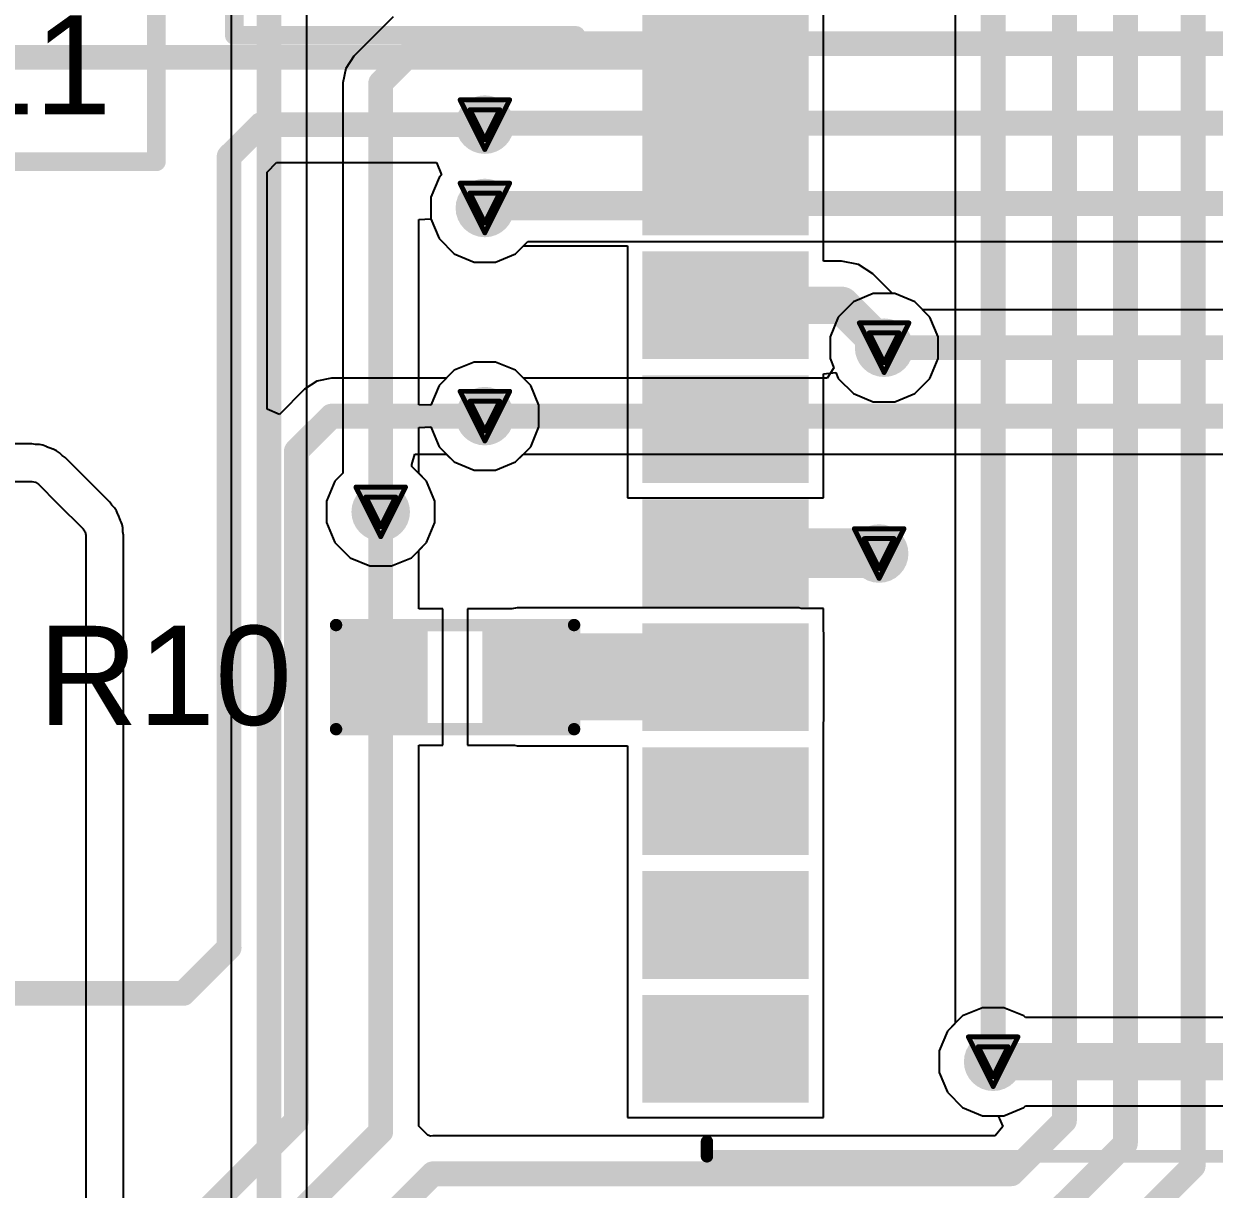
# Model space of a CAD drawing. Header units: inches. Extents: x -1 to 208, y -10 to 150.
# Drawn here: x 24.06 to 36.25, y 49.77 to 61.71 of the extents above; entities that cross this region are included whole.
import ezdxf

# ---------------------------------------------------------------- set-up
doc = ezdxf.new("R2010")
doc.units = ezdxf.units.IN
for name, color, linetype in [('Bottom Layer', 5, 'Continuous'), ('Drill Drawing', 1, 'Continuous'), ('Top Layer', 1, 'Continuous'), ('Top Overlay', 2, 'Continuous'), ('Top Paste', 8, 'Continuous'), ('Top Solder', 216, 'Continuous'), ('Via Holes', 16, 'Continuous')]:
    doc.layers.add(name, color=color, linetype=linetype)
doc.styles.add('Arial', font='', dxfattribs={"height": 0.2})
doc.styles.get('Arial').set_extended_font_data('Arial')

# ---------------------------------------------------------------- blocks, each defined once
blk = doc.blocks.new('ESP32_WROVER_E_N16R8_12')
at = {"layer": 'Top Layer'}
for points in [[(-9.5, -0.82), (-8, -0.82), (-8, -1.72), (-9.5, -1.72)], [(-9.5, -2.09), (-8, -2.09), (-8, -2.99), (-9.5, -2.99)], [(-9.5, -3.36), (-8, -3.36), (-8, -4.26), (-9.5, -4.26)], [(-9.5, -4.63), (-8, -4.63), (-8, -5.53), (-9.5, -5.53)], [(-9.5, -5.9), (-8, -5.9), (-8, -6.8), (-9.5, -6.8)], [(-9.5, -7.17), (-8, -7.17), (-8, -8.07), (-9.5, -8.07)], [(-9.5, -8.44), (-8, -8.44), (-8, -9.34), (-9.5, -9.34)], [(-9.5, -9.71), (-8, -9.71), (-8, -10.61), (-9.5, -10.61)], [(-9.5, -10.98), (-8, -10.98), (-8, -11.88), (-9.5, -11.88)]]:
    blk.add_hatch(color=1, dxfattribs=at).paths.add_polyline_path(points)
at = {"layer": 'Top Paste'}
for points in [[(-9.5, -0.82), (-8, -0.82), (-8, -1.72), (-9.5, -1.72)], [(-9.5, -2.09), (-8, -2.09), (-8, -2.99), (-9.5, -2.99)], [(-9.5, -3.36), (-8, -3.36), (-8, -4.26), (-9.5, -4.26)], [(-9.5, -4.63), (-8, -4.63), (-8, -5.53), (-9.5, -5.53)], [(-9.5, -5.9), (-8, -5.9), (-8, -6.8), (-9.5, -6.8)], [(-9.5, -7.17), (-8, -7.17), (-8, -8.07), (-9.5, -8.07)], [(-9.5, -8.44), (-8, -8.44), (-8, -9.34), (-9.5, -9.34)], [(-9.5, -9.71), (-8, -9.71), (-8, -10.61), (-9.5, -10.61)], [(-9.5, -10.98), (-8, -10.98), (-8, -11.88), (-9.5, -11.88)]]:
    blk.add_hatch(color=8, dxfattribs=at).paths.add_polyline_path(points)
at = {"layer": 'Top Solder'}
for points in [[(-9.602, -0.718), (-7.898, -0.718), (-7.898, -1.822), (-9.602, -1.822)], [(-9.602, -1.988), (-7.898, -1.988), (-7.898, -3.092), (-9.602, -3.092)], [(-9.602, -3.258), (-7.898, -3.258), (-7.898, -4.362), (-9.602, -4.362)], [(-9.602, -4.528), (-7.898, -4.528), (-7.898, -5.632), (-9.602, -5.632)], [(-9.602, -5.798), (-7.898, -5.798), (-7.898, -6.902), (-9.602, -6.902)], [(-9.602, -7.068), (-7.898, -7.068), (-7.898, -8.172), (-9.602, -8.172)], [(-9.602, -8.338), (-7.898, -8.338), (-7.898, -9.442), (-9.602, -9.442)], [(-9.602, -9.608), (-7.898, -9.608), (-7.898, -10.712), (-9.602, -10.712)], [(-9.602, -10.878), (-7.898, -10.878), (-7.898, -11.982), (-9.602, -11.982)]]:
    blk.add_hatch(color=216, dxfattribs=at).paths.add_polyline_path(points)
at = {"layer": 'Top Overlay', "const_width": 0.127}
for points in [[(-8.94, -12.53), (-8.94, -12.38)], [(-8.94, -12.53), (9.06, -12.53)]]:
    blk.add_lwpolyline(points, dxfattribs=at)
at = {"layer": 'Top Overlay', "const_width": 0.0635}
for points in [[(-8.972, -12.38, 1), (-8.908, -12.38, 1)], [(-8.972, -12.53, 1), (-8.908, -12.53, 1)], [(-8.972, -12.53, 1), (-8.908, -12.53, 1)]]:
    blk.add_lwpolyline(points, format="xyb", close=True, dxfattribs=at)
blk = doc.blocks.new('R___0603_68')
at = {"layer": 'Top Layer'}
for points in [[(-0.381, 0.4445), (-0.381, -0.4445), (-1.143, -0.4445), (-1.143, 0.4445)], [(1.143, 0.4445), (1.143, -0.4445), (0.381, -0.4445), (0.381, 0.4445)]]:
    blk.add_hatch(color=1, dxfattribs=at).paths.add_polyline_path(points)
at = {"layer": 'Top Paste'}
for points in [[(-0.381, 0.4445), (-0.381, -0.4445), (-1.143, -0.4445), (-1.143, 0.4445)], [(1.143, 0.4445), (1.143, -0.4445), (0.381, -0.4445), (0.381, 0.4445)]]:
    blk.add_hatch(color=8, dxfattribs=at).paths.add_polyline_path(points)
at = {"layer": 'Top Solder'}
for points in [[(-0.2794, 0.5461), (-0.2794, -0.5461), (-1.2446, -0.5461), (-1.2446, 0.5461)], [(1.2446, 0.5461), (1.2446, -0.5461), (0.2794, -0.5461), (0.2794, 0.5461)]]:
    blk.add_hatch(color=216, dxfattribs=at).paths.add_polyline_path(points)
at = {"layer": 'Top Overlay', "const_width": 0.127}
for points in [[(-1.2192, 0.5334), (-1.2192, -0.5334)], [(1.2192, 0.5334), (-1.2192, 0.5334)], [(1.2192, 0.5334), (1.2192, -0.5334)], [(1.2192, -0.5334), (-1.2192, -0.5334)]]:
    blk.add_lwpolyline(points, dxfattribs=at)
at = {"layer": 'Top Overlay', "const_width": 0.0635}
for points in [[(-1.25095, 0.5334, 1), (-1.18745, 0.5334, 1)], [(-1.25095, 0.5334, 1), (-1.18745, 0.5334, 1)], [(1.18745, 0.5334, 1), (1.25095, 0.5334, 1)], [(1.18745, 0.5334, 1), (1.25095, 0.5334, 1)], [(-1.25095, -0.5334, 1), (-1.18745, -0.5334, 1)], [(-1.25095, -0.5334, 1), (-1.18745, -0.5334, 1)], [(1.18745, -0.5334, 1), (1.25095, -0.5334, 1)], [(1.18745, -0.5334, 1), (1.25095, -0.5334, 1)]]:
    blk.add_lwpolyline(points, format="xyb", close=True, dxfattribs=at)

msp = doc.modelspace()

# ---------------------------------------------------------------- hatches: boundary and pattern name
at = {"layer": 'Bottom Layer'}
h = msp.add_hatch(color=5, dxfattribs=at)
edge = h.paths.add_edge_path()
edge.add_arc((28.778, 60.681), 0.3, 0, 360)
h = msp.add_hatch(color=5, dxfattribs=at)
edge = h.paths.add_edge_path()
edge.add_arc((28.778, 59.827), 0.3, 0, 360)
h = msp.add_hatch(color=5, dxfattribs=at)
edge = h.paths.add_edge_path()
edge.add_arc((32.868, 58.395), 0.3, 0, 360)
h = msp.add_hatch(color=5, dxfattribs=at)
edge = h.paths.add_edge_path()
edge.add_arc((28.778, 57.694), 0.3, 0, 360)
h = msp.add_hatch(color=5, dxfattribs=at)
edge = h.paths.add_edge_path()
edge.add_arc((27.711, 56.713), 0.3, 0, 360)
h = msp.add_hatch(color=5, dxfattribs=at)
edge = h.paths.add_edge_path()
edge.add_arc((32.817, 56.286), 0.3, 0, 360)
h = msp.add_hatch(color=5, dxfattribs=at)
edge = h.paths.add_edge_path()
edge.add_arc((33.985, 51.079), 0.3, 0, 360)
at = {"layer": 'Top Layer'}
h = msp.add_hatch(color=1, dxfattribs=at)
edge = h.paths.add_edge_path()
edge.add_arc((28.778, 60.681), 0.3, 0, 360)
h = msp.add_hatch(color=1, dxfattribs=at)
edge = h.paths.add_edge_path()
edge.add_arc((28.778, 59.827), 0.3, 0, 360)
h = msp.add_hatch(color=1, dxfattribs=at)
edge = h.paths.add_edge_path()
edge.add_arc((32.868, 58.395), 0.3, 0, 360)
h = msp.add_hatch(color=1, dxfattribs=at)
edge = h.paths.add_edge_path()
edge.add_arc((28.778, 57.694), 0.3, 0, 360)
h = msp.add_hatch(color=1, dxfattribs=at)
edge = h.paths.add_edge_path()
edge.add_arc((27.711, 56.713), 0.3, 0, 360)
h = msp.add_hatch(color=1, dxfattribs=at)
edge = h.paths.add_edge_path()
edge.add_arc((32.817, 56.286), 0.3, 0, 360)
msp.add_hatch(color=1, dxfattribs=at).paths.add_polyline_path([(29.108, 54.576), (31.993, 54.576), (31.993, 55.47), (29.108, 55.47)])
h = msp.add_hatch(color=1, dxfattribs=at)
edge = h.paths.add_edge_path()
edge.add_arc((33.985, 51.079), 0.3, 0, 360)
at = {"layer": 'Via Holes'}
h = msp.add_hatch(color=7, dxfattribs=at)
edge = h.paths.add_edge_path()
edge.add_arc((28.778, 60.681), 0.15, 0, 360)
h = msp.add_hatch(color=7, dxfattribs=at)
edge = h.paths.add_edge_path()
edge.add_arc((28.778, 59.827), 0.15, 0, 360)
h = msp.add_hatch(color=7, dxfattribs=at)
edge = h.paths.add_edge_path()
edge.add_arc((32.868, 58.395), 0.15, 0, 360)
h = msp.add_hatch(color=7, dxfattribs=at)
edge = h.paths.add_edge_path()
edge.add_arc((28.778, 57.694), 0.15, 0, 360)
h = msp.add_hatch(color=7, dxfattribs=at)
edge = h.paths.add_edge_path()
edge.add_arc((27.711, 56.713), 0.15, 0, 360)
h = msp.add_hatch(color=7, dxfattribs=at)
edge = h.paths.add_edge_path()
edge.add_arc((32.817, 56.286), 0.15, 0, 360)
h = msp.add_hatch(color=7, dxfattribs=at)
edge = h.paths.add_edge_path()
edge.add_arc((33.985, 51.079), 0.15, 0, 360)

# ---------------------------------------------------------------- linework, layer by layer
at = {"layer": 'Bottom Layer'}
for p, q in [((26.956, 42.074), (26.956, 67.598)), ((26.179, 67.437), (26.179, 42.074)), ((27.84, 61.786), (27.437, 61.383)), ((27.437, 61.383), (27.353, 61.257)), ((27.353, 61.257), (27.323, 61.108)), ((27.323, 61.108), (27.323, 57.108)), ((28.1, 59.71), (28.224, 59.716)), ((28.1, 57.811), (28.1, 59.71)), ((28.224, 59.716), (28.309, 59.513)), ((28.309, 59.513), (28.464, 59.357)), ((29.092, 59.357), (29.219, 59.484)), ((29.219, 59.484), (53.448, 59.484)), ((28.464, 59.357), (28.668, 59.273)), ((28.668, 59.273), (28.888, 59.273)), ((28.888, 59.273), (29.092, 59.357)), ((32.757, 58.949), (32.554, 58.864)), ((32.978, 58.949), (32.757, 58.949)), ((33.181, 58.864), (32.978, 58.949)), ((32.554, 58.864), (32.398, 58.708)), ((33.263, 58.783), (33.181, 58.864)), ((55.267, 58.783), (33.263, 58.783)), ((32.398, 58.708), (32.314, 58.505)), ((32.314, 58.505), (32.314, 58.284)), ((28.668, 58.248), (28.464, 58.164)), ((28.888, 58.248), (28.668, 58.248)), ((29.092, 58.164), (28.888, 58.248)), ((32.353, 58.188), (32.283, 58.083)), ((32.314, 58.284), (32.353, 58.188)), ((28.464, 58.164), (28.309, 58.008)), ((29.173, 58.083), (29.092, 58.164)), ((32.283, 58.083), (29.173, 58.083)), ((28.309, 58.008), (28.224, 57.805)), ((28.224, 57.805), (28.1, 57.811)), ((28.1, 57.578), (28.224, 57.584)), ((28.1, 57.108), (28.1, 57.578)), ((28.224, 57.584), (28.309, 57.381)), ((24.139, 57.411), (13.41, 57.411)), ((24.176, 57.404), (24.139, 57.411)), ((24.215, 57.404), (24.176, 57.404)), ((24.25, 57.397), (24.215, 57.404)), ((24.285, 57.382), (24.25, 57.397)), ((24.287, 57.382), (24.285, 57.382)), ((24.289, 57.381), (24.287, 57.382)), ((24.351, 57.355), (24.289, 57.381)), ((24.353, 57.355), (24.351, 57.355)), ((24.355, 57.354), (24.353, 57.355)), ((24.39, 57.339), (24.355, 57.354)), ((24.42, 57.319), (24.39, 57.339)), ((24.447, 57.292), (24.42, 57.319)), ((28.309, 57.381), (28.464, 57.225)), ((24.479, 57.271), (24.447, 57.292)), ((24.936, 56.813), (24.479, 57.271)), ((28.464, 57.225), (28.668, 57.14)), ((28.888, 57.14), (29.092, 57.225)), ((29.092, 57.225), (29.173, 57.306)), ((29.173, 57.306), (51.172, 57.306)), ((27.323, 57.108), (27.242, 57.027)), ((28.181, 57.027), (28.1, 57.108)), ((28.668, 57.14), (28.888, 57.14)), ((12.964, 57.023), (24.139, 57.023)), ((24.139, 57.023), (24.174, 57.016)), ((24.174, 57.016), (24.204, 56.996)), ((24.204, 56.996), (24.4, 56.8)), ((27.242, 57.027), (27.157, 56.823)), ((28.265, 56.823), (28.181, 57.027)), ((24.4, 56.8), (24.662, 56.538)), ((24.958, 56.781), (24.936, 56.813)), ((24.985, 56.754), (24.958, 56.781)), ((25.005, 56.724), (24.985, 56.754)), ((25.019, 56.689), (25.005, 56.724)), ((27.157, 56.823), (27.157, 56.603)), ((28.265, 56.603), (28.265, 56.823)), ((25.021, 56.687), (25.019, 56.689)), ((25.021, 56.685), (25.021, 56.687)), ((25.046, 56.623), (25.021, 56.685)), ((25.048, 56.622), (25.046, 56.623)), ((25.048, 56.619), (25.048, 56.622)), ((25.063, 56.584), (25.048, 56.619)), ((25.07, 56.549), (25.063, 56.584)), ((27.157, 56.603), (27.242, 56.399)), ((28.181, 56.399), (28.265, 56.603)), ((24.662, 56.538), (24.682, 56.508)), ((24.682, 56.508), (24.689, 56.473)), ((24.689, 56.473), (24.689, 53.491)), ((25.07, 56.51), (25.07, 56.549)), ((25.077, 56.473), (25.07, 56.51)), ((25.077, 53.491), (25.077, 56.473)), ((27.242, 56.399), (27.398, 56.243)), ((28.025, 56.243), (28.181, 56.399)), ((27.398, 56.243), (27.601, 56.159)), ((27.822, 56.159), (28.025, 56.243)), ((27.601, 56.159), (27.822, 56.159)), ((24.689, 53.491), (24.689, 48.934)), ((25.077, 48.934), (25.077, 53.491)), ((33.875, 51.633), (33.671, 51.549)), ((34.095, 51.633), (33.875, 51.633)), ((34.299, 51.549), (34.095, 51.633)), ((33.671, 51.549), (33.516, 51.393)), ((34.315, 51.533), (34.299, 51.549)), ((53.705, 51.533), (34.315, 51.533)), ((33.516, 51.393), (33.431, 51.19)), ((33.431, 51.19), (33.431, 50.969)), ((33.431, 50.969), (33.516, 50.766)), ((33.516, 50.766), (33.671, 50.61)), ((33.671, 50.61), (33.875, 50.525)), ((34.095, 50.525), (34.299, 50.61)), ((34.299, 50.61), (34.315, 50.626)), ((34.315, 50.626), (53.517, 50.626)), ((33.875, 50.525), (34.095, 50.525))]:
    msp.add_line(p, q, dxfattribs=at)
for points, const_width in [([(26.567, 41.679), (26.567, 67.598)], 0.254), ([(27.711, 61.108), (28.115, 61.511)], 0.254), ([(28.115, 61.511), (52.811, 61.511)], 0.254), ([(27.711, 56.713), (27.711, 61.108)], 0.254), ([(28.778, 60.681), (28.794, 60.696)], 0.254), ([(28.794, 60.696), (36.738, 60.696)], 0.254), ([(28.778, 59.827), (28.824, 59.873)], 0.254), ([(28.824, 59.873), (53.751, 59.873)], 0.254), ([(32.868, 58.395), (55.662, 58.395)], 0.254), ([(28.778, 57.694), (51.567, 57.694)], 0.254), ([(33.985, 51.079), (53.705, 51.079)], 0.381)]:
    msp.add_lwpolyline(points, dxfattribs=dict(at, const_width=const_width))
for points, const_width in [([(28.051, 61.511, 1), (28.178, 61.511, 1)], 0.127), ([(28.051, 61.511, 1), (28.178, 61.511, 1)], 0.127), ([(27.648, 61.108, 1), (27.775, 61.108, 1)], 0.127), ([(27.648, 61.108, 1), (27.775, 61.108, 1)], 0.127), ([(28.715, 60.681, 1), (28.842, 60.681, 1)], 0.127), ([(28.73, 60.696, 1), (28.857, 60.696, 1)], 0.127), ([(28.73, 60.696, 1), (28.857, 60.696, 1)], 0.127), ([(28.761, 59.873, 1), (28.888, 59.873, 1)], 0.127), ([(28.761, 59.873, 1), (28.888, 59.873, 1)], 0.127), ([(28.715, 59.827, 1), (28.842, 59.827, 1)], 0.127), ([(32.804, 58.395, 1), (32.931, 58.395, 1)], 0.127), ([(28.715, 57.694, 1), (28.842, 57.694, 1)], 0.127), ([(27.648, 56.713, 1), (27.775, 56.713, 1)], 0.127), ([(33.89, 51.079, 1), (34.08, 51.079, 1)], 0.191)]:
    msp.add_lwpolyline(points, format="xyb", close=True, dxfattribs=dict(at, const_width=const_width))
at = {"layer": 'Drill Drawing', "const_width": 0.0508}
for points in [[(28.524, 60.935), (29.032, 60.935)], [(28.524, 60.935), (28.778, 60.427)], [(28.626, 60.833), (28.931, 60.833)], [(28.626, 60.833), (28.778, 60.528)], [(28.778, 60.427), (29.032, 60.935)], [(28.778, 60.528), (28.931, 60.833)], [(28.524, 60.081), (29.032, 60.081)], [(28.524, 60.081), (28.778, 59.573)], [(28.626, 59.979), (28.931, 59.979)], [(28.626, 59.979), (28.778, 59.674)], [(28.778, 59.573), (29.032, 60.081)], [(28.778, 59.674), (28.931, 59.979)], [(32.614, 58.649), (33.122, 58.649)], [(32.614, 58.649), (32.868, 58.141)], [(32.868, 58.141), (33.122, 58.649)], [(32.715, 58.547), (33.02, 58.547)], [(32.715, 58.547), (32.868, 58.242)], [(32.868, 58.242), (33.02, 58.547)], [(28.524, 57.948), (29.032, 57.948)], [(28.524, 57.948), (28.778, 57.44)], [(28.778, 57.44), (29.032, 57.948)], [(28.626, 57.847), (28.931, 57.847)], [(28.626, 57.847), (28.778, 57.542)], [(28.778, 57.542), (28.931, 57.847)], [(27.457, 56.967), (27.965, 56.967)], [(27.457, 56.967), (27.711, 56.459)], [(27.711, 56.459), (27.965, 56.967)], [(27.559, 56.865), (27.864, 56.865)], [(27.559, 56.865), (27.711, 56.561)], [(27.711, 56.561), (27.864, 56.865)], [(32.563, 56.54), (33.071, 56.54)], [(32.563, 56.54), (32.817, 56.032)], [(32.664, 56.439), (32.969, 56.439)], [(32.664, 56.439), (32.817, 56.134)], [(32.817, 56.032), (33.071, 56.54)], [(32.817, 56.134), (32.969, 56.439)], [(33.731, 51.333), (34.239, 51.333)], [(33.731, 51.333), (33.985, 50.825)], [(33.985, 50.825), (34.239, 51.333)], [(33.833, 51.232), (34.138, 51.232)], [(33.833, 51.232), (33.985, 50.927)], [(33.985, 50.927), (34.138, 51.232)]]:
    msp.add_lwpolyline(points, dxfattribs=at)
at = {"layer": 'Drill Drawing', "const_width": 0.0254}
for points in [[(28.512, 60.935, 1), (28.537, 60.935, 1)], [(28.512, 60.935, 1), (28.537, 60.935, 1)], [(28.613, 60.833, 1), (28.639, 60.833, 1)], [(28.613, 60.833, 1), (28.639, 60.833, 1)], [(28.918, 60.833, 1), (28.943, 60.833, 1)], [(28.918, 60.833, 1), (28.943, 60.833, 1)], [(29.02, 60.935, 1), (29.045, 60.935, 1)], [(29.02, 60.935, 1), (29.045, 60.935, 1)], [(28.765, 60.528, 1), (28.791, 60.528, 1)], [(28.765, 60.528, 1), (28.791, 60.528, 1)], [(28.765, 60.427, 1), (28.791, 60.427, 1)], [(28.765, 60.427, 1), (28.791, 60.427, 1)], [(28.512, 60.081, 1), (28.537, 60.081, 1)], [(28.512, 60.081, 1), (28.537, 60.081, 1)], [(28.613, 59.979, 1), (28.639, 59.979, 1)], [(28.613, 59.979, 1), (28.639, 59.979, 1)], [(28.918, 59.979, 1), (28.943, 59.979, 1)], [(28.918, 59.979, 1), (28.943, 59.979, 1)], [(29.02, 60.081, 1), (29.045, 60.081, 1)], [(29.02, 60.081, 1), (29.045, 60.081, 1)], [(28.765, 59.674, 1), (28.791, 59.674, 1)], [(28.765, 59.674, 1), (28.791, 59.674, 1)], [(28.765, 59.573, 1), (28.791, 59.573, 1)], [(28.765, 59.573, 1), (28.791, 59.573, 1)], [(32.601, 58.649, 1), (32.626, 58.649, 1)], [(32.601, 58.649, 1), (32.626, 58.649, 1)], [(33.109, 58.649, 1), (33.134, 58.649, 1)], [(33.109, 58.649, 1), (33.134, 58.649, 1)], [(32.703, 58.547, 1), (32.728, 58.547, 1)], [(32.703, 58.547, 1), (32.728, 58.547, 1)], [(33.007, 58.547, 1), (33.033, 58.547, 1)], [(33.007, 58.547, 1), (33.033, 58.547, 1)], [(32.855, 58.242, 1), (32.88, 58.242, 1)], [(32.855, 58.242, 1), (32.88, 58.242, 1)], [(32.855, 58.141, 1), (32.88, 58.141, 1)], [(32.855, 58.141, 1), (32.88, 58.141, 1)], [(28.512, 57.948, 1), (28.537, 57.948, 1)], [(28.512, 57.948, 1), (28.537, 57.948, 1)], [(29.02, 57.948, 1), (29.045, 57.948, 1)], [(29.02, 57.948, 1), (29.045, 57.948, 1)], [(28.613, 57.847, 1), (28.639, 57.847, 1)], [(28.613, 57.847, 1), (28.639, 57.847, 1)], [(28.918, 57.847, 1), (28.943, 57.847, 1)], [(28.918, 57.847, 1), (28.943, 57.847, 1)], [(28.765, 57.542, 1), (28.791, 57.542, 1)], [(28.765, 57.542, 1), (28.791, 57.542, 1)], [(28.765, 57.44, 1), (28.791, 57.44, 1)], [(28.765, 57.44, 1), (28.791, 57.44, 1)], [(27.445, 56.967, 1), (27.47, 56.967, 1)], [(27.445, 56.967, 1), (27.47, 56.967, 1)], [(27.953, 56.967, 1), (27.978, 56.967, 1)], [(27.953, 56.967, 1), (27.978, 56.967, 1)], [(27.546, 56.865, 1), (27.572, 56.865, 1)], [(27.546, 56.865, 1), (27.572, 56.865, 1)], [(27.851, 56.865, 1), (27.877, 56.865, 1)], [(27.851, 56.865, 1), (27.877, 56.865, 1)], [(27.699, 56.561, 1), (27.724, 56.561, 1)], [(27.699, 56.561, 1), (27.724, 56.561, 1)], [(27.699, 56.459, 1), (27.724, 56.459, 1)], [(27.699, 56.459, 1), (27.724, 56.459, 1)], [(32.55, 56.54, 1), (32.575, 56.54, 1)], [(32.55, 56.54, 1), (32.575, 56.54, 1)], [(32.652, 56.439, 1), (32.677, 56.439, 1)], [(32.652, 56.439, 1), (32.677, 56.439, 1)], [(32.956, 56.439, 1), (32.982, 56.439, 1)], [(32.956, 56.439, 1), (32.982, 56.439, 1)], [(33.058, 56.54, 1), (33.084, 56.54, 1)], [(33.058, 56.54, 1), (33.084, 56.54, 1)], [(32.804, 56.134, 1), (32.83, 56.134, 1)], [(32.804, 56.134, 1), (32.83, 56.134, 1)], [(32.804, 56.032, 1), (32.83, 56.032, 1)], [(32.804, 56.032, 1), (32.83, 56.032, 1)], [(33.718, 51.333, 1), (33.744, 51.333, 1)], [(33.718, 51.333, 1), (33.744, 51.333, 1)], [(34.226, 51.333, 1), (34.252, 51.333, 1)], [(34.226, 51.333, 1), (34.252, 51.333, 1)], [(33.82, 51.232, 1), (33.846, 51.232, 1)], [(33.82, 51.232, 1), (33.846, 51.232, 1)], [(34.125, 51.232, 1), (34.15, 51.232, 1)], [(34.125, 51.232, 1), (34.15, 51.232, 1)], [(33.972, 50.927, 1), (33.998, 50.927, 1)], [(33.972, 50.927, 1), (33.998, 50.927, 1)], [(33.972, 50.825, 1), (33.998, 50.825, 1)], [(33.972, 50.825, 1), (33.998, 50.825, 1)]]:
    msp.add_lwpolyline(points, format="xyb", close=True, dxfattribs=at)
at = {"layer": 'Top Layer'}
for p, q in [((33.597, 63.29), (33.597, 51.474)), ((32.247, 60.666), (32.247, 61.936)), ((32.247, 59.283), (32.247, 60.666)), ((26.547, 60.194), (26.645, 60.292)), ((26.645, 60.292), (28.281, 60.292)), ((28.281, 60.292), (28.333, 60.165)), ((26.547, 57.764), (26.547, 60.194)), ((28.309, 60.14), (28.224, 59.937)), ((28.333, 60.165), (28.309, 60.14)), ((28.224, 59.937), (28.224, 59.716)), ((28.224, 59.716), (28.309, 59.513)), ((28.309, 59.513), (28.464, 59.357)), ((29.092, 59.357), (29.173, 59.438)), ((29.173, 59.438), (30.239, 59.438)), ((30.239, 59.438), (30.239, 58.126)), ((28.464, 59.357), (28.668, 59.273)), ((28.668, 59.273), (28.888, 59.273)), ((28.888, 59.273), (29.092, 59.357)), ((32.432, 59.283), (32.247, 59.283)), ((32.605, 59.249), (32.432, 59.283)), ((32.752, 59.151), (32.605, 59.249)), ((32.955, 58.949), (32.752, 59.151)), ((32.978, 58.949), (32.955, 58.949)), ((33.181, 58.864), (32.978, 58.949)), ((33.337, 58.708), (33.181, 58.864)), ((33.422, 58.505), (33.337, 58.708)), ((33.422, 58.284), (33.422, 58.505)), ((28.668, 58.248), (28.464, 58.164)), ((28.888, 58.248), (28.668, 58.248)), ((29.092, 58.164), (28.888, 58.248)), ((33.337, 58.081), (33.422, 58.284)), ((27.057, 58.053), (26.931, 57.969)), ((27.206, 58.083), (27.057, 58.053)), ((28.383, 58.083), (27.206, 58.083)), ((28.464, 58.164), (28.383, 58.083)), ((29.248, 58.008), (29.092, 58.164)), ((30.239, 58.126), (30.239, 56.856)), ((32.247, 58.126), (32.374, 58.14)), ((32.247, 56.856), (32.247, 58.126)), ((32.374, 58.14), (32.398, 58.081)), ((32.398, 58.081), (32.554, 57.925)), ((33.181, 57.925), (33.337, 58.081)), ((26.931, 57.969), (26.674, 57.712)), ((29.332, 57.805), (29.248, 58.008)), ((32.554, 57.925), (32.757, 57.841)), ((32.978, 57.841), (33.181, 57.925)), ((29.332, 57.584), (29.332, 57.805)), ((32.757, 57.841), (32.978, 57.841)), ((26.674, 57.712), (26.547, 57.764)), ((29.248, 57.381), (29.332, 57.584)), ((29.092, 57.225), (29.248, 57.381)), ((28.029, 57.179), (28.03, 57.199)), ((28.03, 57.199), (28.059, 57.306)), ((28.059, 57.306), (28.383, 57.306)), ((28.383, 57.306), (28.464, 57.225)), ((28.464, 57.225), (28.668, 57.14)), ((28.888, 57.14), (29.092, 57.225)), ((28.181, 57.027), (28.029, 57.179)), ((28.668, 57.14), (28.888, 57.14)), ((28.265, 56.823), (28.181, 57.027)), ((30.239, 56.856), (32.247, 56.856)), ((28.265, 56.603), (28.265, 56.823)), ((28.181, 56.399), (28.265, 56.603)), ((28.1, 56.318), (28.181, 56.399)), ((28.1, 55.719), (28.1, 56.318)), ((29.108, 55.729), (29.056, 55.719)), ((31.993, 55.729), (29.108, 55.729)), ((32.018, 55.724), (31.993, 55.729)), ((28.346, 55.719), (28.1, 55.719)), ((28.346, 54.322), (28.346, 55.719)), ((29.056, 55.719), (28.6, 55.719)), ((28.6, 55.719), (28.6, 54.322)), ((32.247, 55.724), (32.018, 55.724)), ((32.247, 55.495), (32.247, 55.724)), ((32.252, 55.47), (32.247, 55.495)), ((32.252, 54.576), (32.252, 55.47)), ((32.247, 54.551), (32.252, 54.576)), ((32.247, 53.046), (32.247, 54.551)), ((28.1, 50.42), (28.1, 54.322)), ((28.1, 54.322), (28.346, 54.322)), ((28.6, 54.322), (29.083, 54.322)), ((29.083, 54.322), (29.108, 54.317)), ((29.108, 54.317), (30.239, 54.317)), ((30.239, 54.317), (30.239, 53.046)), ((30.239, 53.046), (30.239, 51.776)), ((32.247, 51.776), (32.247, 53.046)), ((30.239, 51.776), (30.239, 50.506)), ((32.247, 50.506), (32.247, 51.776)), ((33.597, 51.474), (33.516, 51.393)), ((33.516, 51.393), (33.431, 51.19)), ((33.431, 51.19), (33.431, 50.969)), ((33.431, 50.969), (33.516, 50.766)), ((33.516, 50.766), (33.671, 50.61)), ((33.671, 50.61), (33.875, 50.525)), ((30.239, 50.506), (32.247, 50.506)), ((33.875, 50.525), (34.036, 50.525)), ((34.036, 50.525), (34.083, 50.417)), ((28.193, 50.325), (28.1, 50.42)), ((34.083, 50.417), (34.004, 50.32)), ((28.22, 50.315), (28.193, 50.325)), ((28.246, 50.32), (28.22, 50.315)), ((34.004, 50.32), (28.246, 50.32))]:
    msp.add_line(p, q, dxfattribs=at)
for points, const_width in [([(34.715, 50.472), (34.715, 72.281)], 0.254), ([(35.34, 50.242), (35.34, 69.222)], 0.254), ([(33.985, 51.079), (33.985, 63.451)], 0.254), ([(36.034, 50.01), (36.034, 63.132)], 0.254), ([(21.05, 61.37), (31.243, 61.37)], 0.254), ([(26.158, 60.355), (26.485, 60.681)], 0.254), ([(26.485, 60.681), (28.778, 60.681)], 0.254), ([(26.158, 52.248), (26.158, 60.355)], 0.254), ([(30.969, 59.827), (31.243, 60.1)], 0.254), ([(28.778, 59.827), (30.969, 59.827)], 0.254), ([(31.243, 58.83), (32.432, 58.83)], 0.381), ([(32.432, 58.83), (32.868, 58.395)], 0.381), ([(26.848, 57.336), (27.206, 57.694)], 0.254), ([(27.206, 57.694), (28.746, 57.694)], 0.254), ([(26.848, 50.474), (26.848, 57.336)], 0.254), ([(27.711, 55.02), (27.711, 56.713)], 0.254), ([(31.243, 56.29), (32.817, 56.29)], 0.508), ([(27.711, 50.362), (27.711, 55.02)], 0.254), ([(25.689, 51.779), (26.158, 52.248)], 0.254), ([(20.654, 51.779), (25.689, 51.779)], 0.254), ([(21.908, 44.559), (27.711, 50.362)], 0.254), ([(22.715, 46.341), (26.848, 50.474)], 0.254), ([(34.174, 49.931), (34.715, 50.472)], 0.254), ([(34.466, 49.368), (35.34, 50.242)], 0.254), ([(34.805, 48.782), (36.034, 50.01)], 0.254), ([(22.766, 44.452), (28.246, 49.931)], 0.254), ([(28.246, 49.931), (34.174, 49.931)], 0.254)]:
    msp.add_lwpolyline(points, dxfattribs=dict(at, const_width=const_width))
for points, const_width in [([(31.179, 61.37, 1), (31.306, 61.37, 1)], 0.127), ([(26.421, 60.681, 1), (26.548, 60.681, 1)], 0.127), ([(26.421, 60.681, 1), (26.548, 60.681, 1)], 0.127), ([(28.715, 60.681, 1), (28.842, 60.681, 1)], 0.127), ([(26.095, 60.355, 1), (26.222, 60.355, 1)], 0.127), ([(26.095, 60.355, 1), (26.222, 60.355, 1)], 0.127), ([(31.179, 60.1, 1), (31.306, 60.1, 1)], 0.127), ([(28.715, 59.827, 1), (28.842, 59.827, 1)], 0.127), ([(30.906, 59.827, 1), (31.033, 59.827, 1)], 0.127), ([(30.906, 59.827, 1), (31.033, 59.827, 1)], 0.127), ([(31.147, 58.83, 1), (31.338, 58.83, 1)], 0.191), ([(32.337, 58.83, 1), (32.527, 58.83, 1)], 0.191), ([(32.337, 58.83, 1), (32.527, 58.83, 1)], 0.191), ([(32.772, 58.395, 1), (32.963, 58.395, 1)], 0.191), ([(27.143, 57.694, 1), (27.27, 57.694, 1)], 0.127), ([(27.143, 57.694, 1), (27.27, 57.694, 1)], 0.127), ([(28.683, 57.694, 1), (28.81, 57.694, 1)], 0.127), ([(26.784, 57.336, 1), (26.911, 57.336, 1)], 0.127), ([(26.784, 57.336, 1), (26.911, 57.336, 1)], 0.127), ([(27.648, 56.713, 1), (27.775, 56.713, 1)], 0.127), ([(31.116, 56.29, 1), (31.37, 56.29, 1)], 0.254), ([(32.69, 56.29, 1), (32.944, 56.29, 1)], 0.254), ([(27.648, 55.02, 1), (27.775, 55.02, 1)], 0.127), ([(27.648, 55.02, 1), (27.775, 55.02, 1)], 0.127), ([(26.095, 52.248, 1), (26.222, 52.248, 1)], 0.127), ([(26.095, 52.248, 1), (26.222, 52.248, 1)], 0.127), ([(25.626, 51.779, 1), (25.753, 51.779, 1)], 0.127), ([(25.626, 51.779, 1), (25.753, 51.779, 1)], 0.127), ([(33.922, 51.079, 1), (34.049, 51.079, 1)], 0.127), ([(26.784, 50.474, 1), (26.911, 50.474, 1)], 0.127), ([(26.784, 50.474, 1), (26.911, 50.474, 1)], 0.127), ([(27.648, 50.362, 1), (27.775, 50.362, 1)], 0.127), ([(27.648, 50.362, 1), (27.775, 50.362, 1)], 0.127), ([(34.651, 50.472, 1), (34.778, 50.472, 1)], 0.127), ([(34.651, 50.472, 1), (34.778, 50.472, 1)], 0.127), ([(35.276, 50.242, 1), (35.403, 50.242, 1)], 0.127), ([(35.276, 50.242, 1), (35.403, 50.242, 1)], 0.127), ([(35.97, 50.01, 1), (36.097, 50.01, 1)], 0.127), ([(35.97, 50.01, 1), (36.097, 50.01, 1)], 0.127), ([(28.182, 49.931, 1), (28.309, 49.931, 1)], 0.127), ([(28.182, 49.931, 1), (28.309, 49.931, 1)], 0.127), ([(34.11, 49.931, 1), (34.237, 49.931, 1)], 0.127), ([(34.11, 49.931, 1), (34.237, 49.931, 1)], 0.127)]:
    msp.add_lwpolyline(points, format="xyb", close=True, dxfattribs=dict(at, const_width=const_width))
at = {"layer": 'Top Overlay', "const_width": 0.191}
for points in [[(25.413, 60.3), (25.413, 66.588)], [(26.212, 61.595), (26.212, 62.758)], [(26.212, 61.595), (29.712, 61.595)], [(22.073, 60.3), (25.413, 60.3)]]:
    msp.add_lwpolyline(points, dxfattribs=at)
at = {"layer": 'Top Overlay', "const_width": 0.0953}
for points in [[(26.164, 61.595, 1), (26.259, 61.595, 1)], [(26.164, 61.595, 1), (26.259, 61.595, 1)], [(29.664, 61.595, 1), (29.759, 61.595, 1)], [(25.365, 60.3, 1), (25.461, 60.3, 1)], [(25.365, 60.3, 1), (25.461, 60.3, 1)]]:
    msp.add_lwpolyline(points, format="xyb", close=True, dxfattribs=at)

# ---------------------------------------------------------------- block references
msp.add_blockref('ESP32_WROVER_E_N16R8_12', (39.993, 62.64))
at = {"rotation": 180}
msp.add_blockref('R___0603_68', (28.473, 55.02), dxfattribs=at)

# ---------------------------------------------------------------- texts
at = {"layer": 'Top Overlay', "style": 'Arial'}
for s, p in [('R11', (22.35, 60.786)), ('R10', (24.2, 54.53))]:
    msp.add_text(s, height=1.016, dxfattribs=at).set_placement(p)

doc.saveas('drawing.dxf')
